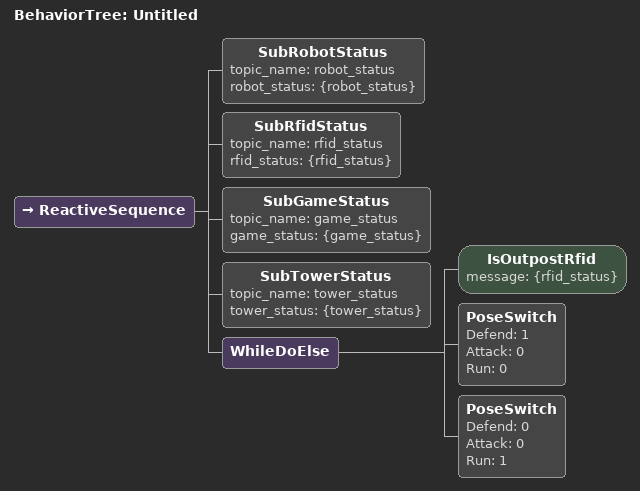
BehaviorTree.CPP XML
<?xml version="1.0" encoding="UTF-8"?>
<root BTCPP_format="4">
  <BehaviorTree ID="Untitled">
    <ReactiveSequence>
      <SubRobotStatus topic_name="robot_status"
                      robot_status="{robot_status}"/>
      <SubRfidStatus topic_name="rfid_status"
                     rfid_status="{rfid_status}"/>
      <SubGameStatus topic_name="game_status"
                     game_status="{game_status}"/>
      <SubTowerStatus topic_name="tower_status"
                      tower_status="{tower_status}"/>
      <WhileDoElse>
        <IsOutpostRfid message="{rfid_status}"/>
        <PoseSwitch Defend="1"
                    Attack="0"
                    Run="0"/>
        <PoseSwitch Defend="0"
                    Attack="0"
                    Run="1"/>
      </WhileDoElse>
    </ReactiveSequence>
  </BehaviorTree>

</root>
